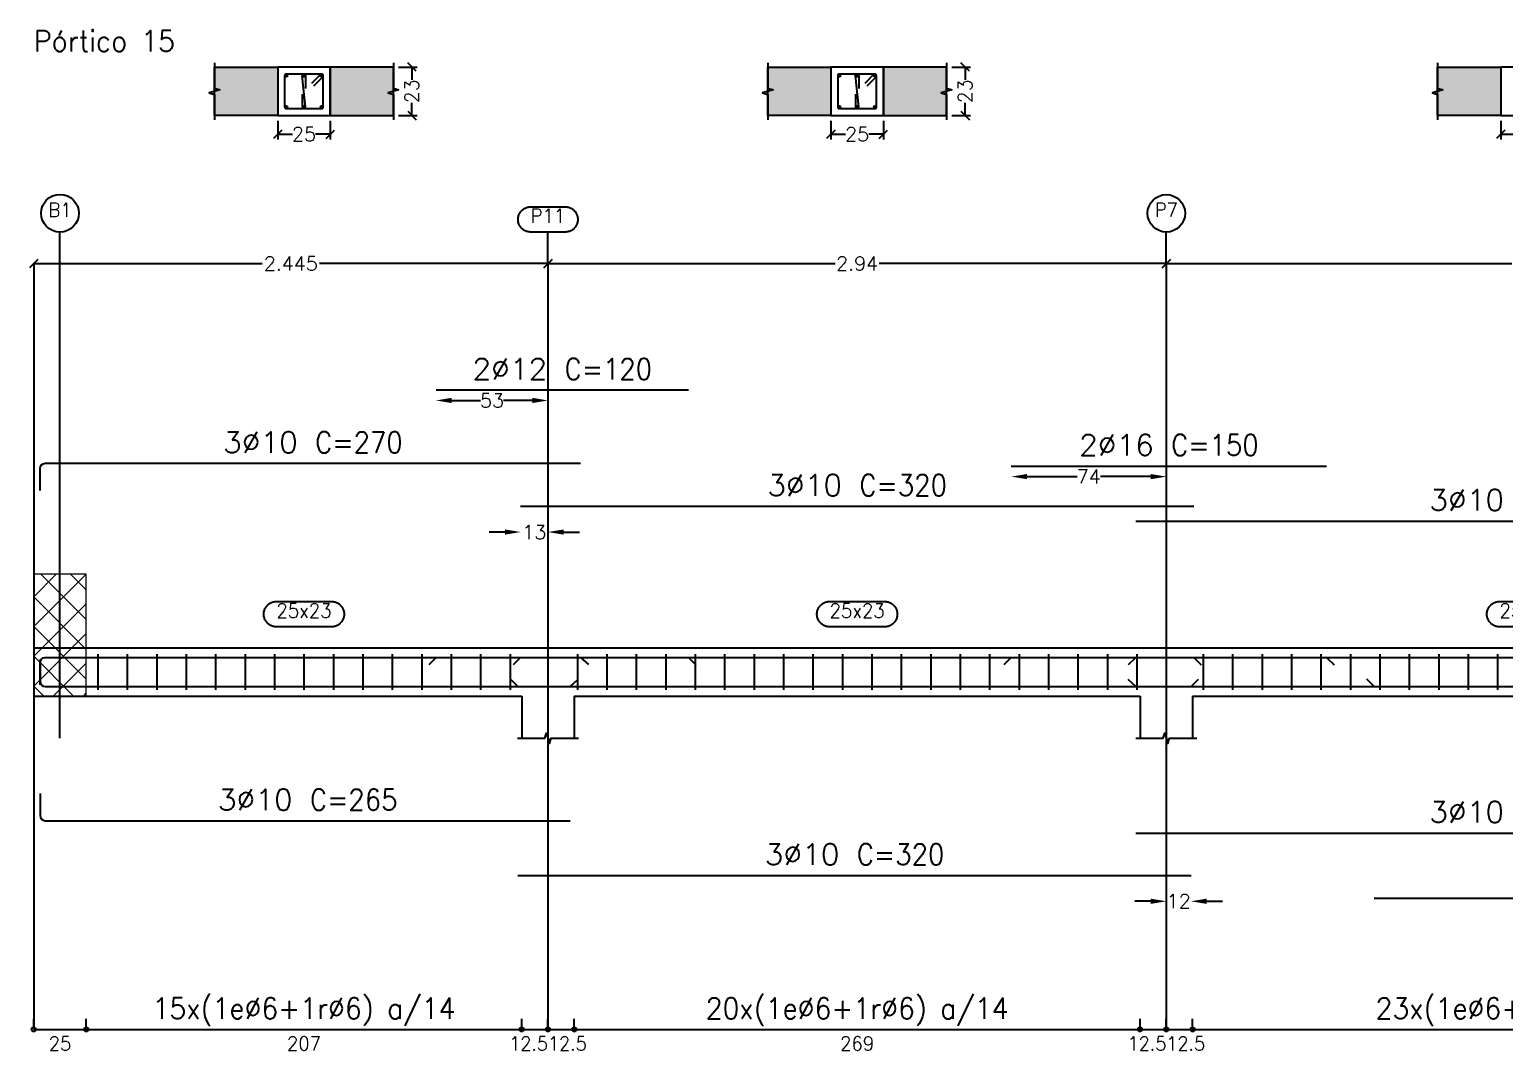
# Model space of a CAD drawing. Header units: millimetres. Extents: x 2071 to 2712, y 1262 to 1380.
# Drawn here: x 2435.45 to 2449.48, y 1268.8 to 1278.51 of the extents above; entities that cross this region are included whole.
import ezdxf
from ezdxf.enums import TextEntityAlignment as Align

# ---------------------------------------------------------------- set-up
doc = ezdxf.new("R2010")
doc.units = ezdxf.units.MM
doc.layers.add('.pormenores', color=8, linetype='Continuous')
for name, color, linetype, lineweight in [('POR_COT_COMPRIMENTO_PROJECTADO', 122, 'Continuous', 0), ('POR_COT_COT_ARM', 3, 'Continuous', 0), ('SEC_COTAS_SEC_DIM_VIGA', 122, 'Continuous', 0)]:
    doc.layers.add(name, color=color, linetype=linetype, lineweight=lineweight)
doc.styles.add('CYPETXT_0.2_romans', font='ROMANS__.TTF', dxfattribs={"height": 0.133333})
doc.styles.add('CYPETXT_romans', font='ROMANS__.TTF', dxfattribs={"height": 0.2})
doc.dimstyles.new('cype_arrow', dxfattribs={"dimtxt": 0.18, "dimasz": 0.15, "dimexe": 0.05, "dimexo": 0.05, "dimgap": 0, "dimtad": 0, "dimdec": 4, "dimzin": 0, "dimdsep": 46, "dimtxsty": 'CYPETXT_0.2_romans', "dimcen": 0.09, "dimadec": 0, "dimazin": 0, "dimtfac": 1, "dimtdec": 4, "dimtofl": 0, "dimtmove": 2, "dimatfit": 3, "dimfxl": 1, "dimtolj": 1, "dimtzin": 0, "dimarcsym": 0})
doc.dimstyles.new('cype_oblique', dxfattribs={"dimtxt": 0.18, "dimasz": 0.18, "dimexe": 0.05, "dimexo": 0.05, "dimgap": 0, "dimtad": 0, "dimdec": 4, "dimzin": 0, "dimdsep": 46, "dimtxsty": 'CYPETXT_0.2_romans', "dimblk": 'OBLIQUE', "dimtsz": 0.04, "dimcen": 0.09, "dimadec": 0, "dimazin": 0, "dimtfac": 1, "dimtdec": 4, "dimtofl": 0, "dimtmove": 2, "dimatfit": 3, "dimfxl": 1, "dimtolj": 1, "dimtzin": 0, "dimarcsym": 0})

# ---------------------------------------------------------------- blocks, each defined once
blk = doc.blocks.new('*D249')
at = {"layer": 'Defpoints', "color": 0, "transparency": 16777216}
for p in [(2437.811, 1277.689), (2438.311, 1277.689), (2438.311, 1277.511)]:
    blk.add_point(p, dxfattribs=at)
at = {"layer": 'SEC_COTAS_SEC_DIM_VIGA', "color": 0, "lineweight": -2, "transparency": 16777216}
for p, q in [((2437.811, 1277.639), (2437.811, 1277.461)), ((2438.311, 1277.639), (2438.311, 1277.461)), ((2437.851, 1277.551), (2437.771, 1277.471)), ((2437.811, 1277.511), (2437.951, 1277.511)), ((2438.311, 1277.511), (2438.172, 1277.511)), ((2438.271, 1277.471), (2438.351, 1277.551))]:
    blk.add_line(p, q, dxfattribs=at)
at = {"layer": 'SEC_COTAS_SEC_DIM_VIGA', "color": 0, "transparency": 16777216, "insert": (2438.061, 1277.511), "char_height": 0.1333, "attachment_point": 5, "style": 'CYPETXT_0.2_romans'}
blk.add_mtext('\\A1;25', dxfattribs=at)
blk = doc.blocks.new('_OBLIQUE')
at = {"color": 0, "linetype": 'ByBlock'}
blk.add_line((-0.5, -0.5), (0.5, 0.5), dxfattribs=at)
blk = doc.blocks.new('*D250')
at = {"layer": 'Defpoints', "color": 0, "transparency": 16777216}
for p in [(2438.911, 1278.149), (2439.088, 1278.149), (2438.911, 1277.689)]:
    blk.add_point(p, dxfattribs=at)
at = {"layer": 'SEC_COTAS_SEC_DIM_VIGA', "color": 0, "lineweight": -2, "transparency": 16777216}
for p, q in [((2439.128, 1278.109), (2439.048, 1278.189)), ((2438.961, 1278.149), (2439.138, 1278.149)), ((2439.088, 1278.149), (2439.088, 1278.029)), ((2439.088, 1277.689), (2439.088, 1277.808)), ((2438.961, 1277.689), (2439.138, 1277.689)), ((2439.048, 1277.729), (2439.128, 1277.649))]:
    blk.add_line(p, q, dxfattribs=at)
at = {"layer": 'SEC_COTAS_SEC_DIM_VIGA', "color": 0, "transparency": 16777216, "insert": (2439.088, 1277.919), "char_height": 0.1333, "attachment_point": 5, "rotation": 90, "style": 'CYPETXT_0.2_romans'}
blk.add_mtext('\\A1;23', dxfattribs=at)
blk = doc.blocks.new('*D251')
at = {"layer": 'Defpoints', "color": 0, "transparency": 16777216}
for p in [(2443.071, 1277.689), (2443.571, 1277.689), (2443.571, 1277.511)]:
    blk.add_point(p, dxfattribs=at)
at = {"layer": 'SEC_COTAS_SEC_DIM_VIGA', "color": 0, "lineweight": -2, "transparency": 16777216}
for p, q in [((2443.071, 1277.639), (2443.071, 1277.461)), ((2443.571, 1277.639), (2443.571, 1277.461)), ((2443.111, 1277.551), (2443.031, 1277.471)), ((2443.071, 1277.511), (2443.211, 1277.511)), ((2443.571, 1277.511), (2443.432, 1277.511)), ((2443.531, 1277.471), (2443.611, 1277.551))]:
    blk.add_line(p, q, dxfattribs=at)
at = {"layer": 'SEC_COTAS_SEC_DIM_VIGA', "color": 0, "transparency": 16777216, "insert": (2443.321, 1277.511), "char_height": 0.1333, "attachment_point": 5, "style": 'CYPETXT_0.2_romans'}
blk.add_mtext('\\A1;25', dxfattribs=at)
blk = doc.blocks.new('*D252')
at = {"layer": 'Defpoints', "color": 0, "transparency": 16777216}
for p in [(2444.171, 1278.149), (2444.348, 1278.149), (2444.171, 1277.689)]:
    blk.add_point(p, dxfattribs=at)
at = {"layer": 'SEC_COTAS_SEC_DIM_VIGA', "color": 0, "lineweight": -2, "transparency": 16777216}
for p, q in [((2444.388, 1278.109), (2444.308, 1278.189)), ((2444.221, 1278.149), (2444.398, 1278.149)), ((2444.348, 1278.149), (2444.348, 1278.029)), ((2444.348, 1277.689), (2444.348, 1277.808)), ((2444.221, 1277.689), (2444.398, 1277.689)), ((2444.308, 1277.729), (2444.388, 1277.649))]:
    blk.add_line(p, q, dxfattribs=at)
at = {"layer": 'SEC_COTAS_SEC_DIM_VIGA', "color": 0, "transparency": 16777216, "insert": (2444.348, 1277.919), "char_height": 0.1333, "attachment_point": 5, "rotation": 90, "style": 'CYPETXT_0.2_romans'}
blk.add_mtext('\\A1;23', dxfattribs=at)
blk = doc.blocks.new('*D253')
at = {"layer": 'Defpoints', "color": 0, "transparency": 16777216}
for p in [(2449.441, 1277.689), (2449.941, 1277.689), (2449.941, 1277.511)]:
    blk.add_point(p, dxfattribs=at)
at = {"layer": 'SEC_COTAS_SEC_DIM_VIGA', "color": 0, "lineweight": -2, "transparency": 16777216}
for p, q in [((2449.441, 1277.639), (2449.441, 1277.461)), ((2449.941, 1277.639), (2449.941, 1277.461)), ((2449.481, 1277.551), (2449.401, 1277.471)), ((2449.441, 1277.511), (2449.581, 1277.511)), ((2449.941, 1277.511), (2449.802, 1277.511)), ((2449.901, 1277.471), (2449.981, 1277.551))]:
    blk.add_line(p, q, dxfattribs=at)
at = {"layer": 'SEC_COTAS_SEC_DIM_VIGA', "color": 0, "transparency": 16777216, "insert": (2449.691, 1277.511), "char_height": 0.1333, "attachment_point": 5, "style": 'CYPETXT_0.2_romans'}
blk.add_mtext('\\A1;25', dxfattribs=at)
blk = doc.blocks.new('*D255')
at = {"layer": 'Defpoints', "color": 0, "transparency": 16777216}
for p in [(2435.491, 1276.281), (2435.491, 1276.281), (2440.381, 1276.281)]:
    blk.add_point(p, dxfattribs=at)
at = {"layer": 'POR_COT_COMPRIMENTO_PROJECTADO', "color": 0, "lineweight": -2, "transparency": 16777216}
for p, q in [((2435.531, 1276.321), (2435.451, 1276.241)), ((2435.491, 1276.281), (2435.491, 1276.281)), ((2435.491, 1276.281), (2437.664, 1276.281)), ((2440.381, 1276.281), (2438.208, 1276.281)), ((2440.341, 1276.241), (2440.421, 1276.321)), ((2440.381, 1276.281), (2440.381, 1276.281))]:
    blk.add_line(p, q, dxfattribs=at)
at = {"layer": 'POR_COT_COMPRIMENTO_PROJECTADO', "color": 0, "transparency": 16777216, "insert": (2437.936, 1276.281), "char_height": 0.1333, "attachment_point": 5, "style": 'CYPETXT_0.2_romans'}
blk.add_mtext('\\A1;2.445', dxfattribs=at)
blk = doc.blocks.new('*D256')
at = {"layer": 'Defpoints', "color": 0, "transparency": 16777216}
for p in [(2440.381, 1276.281), (2440.381, 1276.281), (2446.261, 1276.281)]:
    blk.add_point(p, dxfattribs=at)
at = {"layer": 'POR_COT_COMPRIMENTO_PROJECTADO', "color": 0, "lineweight": -2, "transparency": 16777216}
for p, q in [((2440.421, 1276.321), (2440.341, 1276.241)), ((2440.381, 1276.281), (2440.381, 1276.281)), ((2440.381, 1276.281), (2443.111, 1276.281)), ((2446.261, 1276.281), (2443.531, 1276.281)), ((2446.221, 1276.241), (2446.301, 1276.321)), ((2446.261, 1276.281), (2446.261, 1276.281))]:
    blk.add_line(p, q, dxfattribs=at)
at = {"layer": 'POR_COT_COMPRIMENTO_PROJECTADO', "color": 0, "transparency": 16777216, "insert": (2443.321, 1276.281), "char_height": 0.1333, "attachment_point": 5, "style": 'CYPETXT_0.2_romans'}
blk.add_mtext('\\A1;2.94', dxfattribs=at)
blk = doc.blocks.new('*D257')
at = {"layer": 'Defpoints', "color": 0, "transparency": 16777216}
for p in [(2446.261, 1276.281), (2446.261, 1276.281), (2453.371, 1276.281)]:
    blk.add_point(p, dxfattribs=at)
at = {"layer": 'POR_COT_COMPRIMENTO_PROJECTADO', "color": 0, "lineweight": -2, "transparency": 16777216}
for p, q in [((2446.301, 1276.321), (2446.221, 1276.241)), ((2446.261, 1276.281), (2446.261, 1276.281)), ((2446.261, 1276.281), (2449.545, 1276.281)), ((2453.371, 1276.281), (2450.087, 1276.281)), ((2453.331, 1276.241), (2453.411, 1276.321)), ((2453.371, 1276.281), (2453.371, 1276.281))]:
    blk.add_line(p, q, dxfattribs=at)
at = {"layer": 'POR_COT_COMPRIMENTO_PROJECTADO', "color": 0, "transparency": 16777216, "insert": (2449.816, 1276.281), "char_height": 0.1333, "attachment_point": 5, "style": 'CYPETXT_0.2_romans'}
blk.add_mtext('\\A1;3.555', dxfattribs=at)
blk = doc.blocks.new('*D258')
at = {"layer": 'Defpoints', "color": 0, "transparency": 16777216}
for p in [(2440.121, 1273.73), (2440.381, 1273.73), (2440.381, 1273.73)]:
    blk.add_point(p, dxfattribs=at)
at = {"layer": 'POR_COT_COT_ARM', "color": 0, "lineweight": -2, "transparency": 16777216}
for p, q in [((2439.971, 1273.73), (2439.821, 1273.73)), ((2440.121, 1273.73), (2440.121, 1273.73)), ((2440.381, 1273.73), (2440.381, 1273.73)), ((2440.531, 1273.73), (2440.681, 1273.73))]:
    blk.add_line(p, q, dxfattribs=at)
at = {"layer": 'POR_COT_COT_ARM', "color": 0, "transparency": 16777216}
for points in [[(2439.971, 1273.705), (2439.971, 1273.755), (2440.121, 1273.73)], [(2440.531, 1273.755), (2440.531, 1273.705), (2440.381, 1273.73)]]:
    blk.add_solid(points, dxfattribs=at)
at = {"layer": 'POR_COT_COT_ARM', "color": 0, "transparency": 16777216, "insert": (2440.251, 1273.73), "char_height": 0.1333, "attachment_point": 5, "style": 'CYPETXT_0.2_romans'}
blk.add_mtext('\\A1;13', dxfattribs=at)
blk = doc.blocks.new('*D259')
at = {"layer": 'Defpoints', "color": 0, "transparency": 16777216}
for p in [(2446.261, 1270.221), (2446.496, 1270.221), (2446.496, 1270.221)]:
    blk.add_point(p, dxfattribs=at)
at = {"layer": 'POR_COT_COT_ARM', "color": 0, "lineweight": -2, "transparency": 16777216}
for p, q in [((2446.111, 1270.221), (2445.961, 1270.221)), ((2446.261, 1270.221), (2446.261, 1270.221)), ((2446.496, 1270.221), (2446.496, 1270.221)), ((2446.646, 1270.221), (2446.796, 1270.221))]:
    blk.add_line(p, q, dxfattribs=at)
at = {"layer": 'POR_COT_COT_ARM', "color": 0, "transparency": 16777216}
for points in [[(2446.111, 1270.196), (2446.111, 1270.246), (2446.261, 1270.221)], [(2446.646, 1270.246), (2446.646, 1270.196), (2446.496, 1270.221)]]:
    blk.add_solid(points, dxfattribs=at)
at = {"layer": 'POR_COT_COT_ARM', "color": 0, "transparency": 16777216, "insert": (2446.379, 1270.221), "char_height": 0.1333, "attachment_point": 5, "style": 'CYPETXT_0.2_romans'}
blk.add_mtext('\\A1;12', dxfattribs=at)
blk = doc.blocks.new('*D260')
at = {"layer": 'Defpoints', "color": 0, "transparency": 16777216}
for p in [(2439.317, 1274.981), (2440.381, 1274.981), (2440.381, 1274.981)]:
    blk.add_point(p, dxfattribs=at)
at = {"layer": 'POR_COT_COT_ARM', "color": 0, "lineweight": -2, "transparency": 16777216}
for p, q in [((2439.317, 1274.981), (2439.317, 1274.981)), ((2439.467, 1274.981), (2439.74, 1274.981)), ((2440.231, 1274.981), (2439.959, 1274.981)), ((2440.381, 1274.981), (2440.381, 1274.981))]:
    blk.add_line(p, q, dxfattribs=at)
at = {"layer": 'POR_COT_COT_ARM', "color": 0, "transparency": 16777216}
for points in [[(2439.467, 1275.006), (2439.467, 1274.956), (2439.317, 1274.981)], [(2440.231, 1274.956), (2440.231, 1275.006), (2440.381, 1274.981)]]:
    blk.add_solid(points, dxfattribs=at)
at = {"layer": 'POR_COT_COT_ARM', "color": 0, "transparency": 16777216, "insert": (2439.849, 1274.981), "char_height": 0.1333, "attachment_point": 5, "style": 'CYPETXT_0.2_romans'}
blk.add_mtext('\\A1;53', dxfattribs=at)
blk = doc.blocks.new('*D261')
at = {"layer": 'Defpoints', "color": 0, "transparency": 16777216}
for p in [(2444.786, 1274.257), (2446.261, 1274.257), (2446.261, 1274.257)]:
    blk.add_point(p, dxfattribs=at)
at = {"layer": 'POR_COT_COT_ARM', "color": 0, "lineweight": -2, "transparency": 16777216}
for p, q in [((2444.786, 1274.257), (2444.786, 1274.257)), ((2444.936, 1274.257), (2445.412, 1274.257)), ((2446.111, 1274.257), (2445.635, 1274.257)), ((2446.261, 1274.257), (2446.261, 1274.257))]:
    blk.add_line(p, q, dxfattribs=at)
at = {"layer": 'POR_COT_COT_ARM', "color": 0, "transparency": 16777216}
for points in [[(2444.936, 1274.282), (2444.936, 1274.232), (2444.786, 1274.257)], [(2446.111, 1274.232), (2446.111, 1274.282), (2446.261, 1274.257)]]:
    blk.add_solid(points, dxfattribs=at)
at = {"layer": 'POR_COT_COT_ARM', "color": 0, "transparency": 16777216, "insert": (2445.523, 1274.257), "char_height": 0.1333, "attachment_point": 5, "style": 'CYPETXT_0.2_romans'}
blk.add_mtext('\\A1;74', dxfattribs=at)

msp = doc.modelspace()

# ---------------------------------------------------------------- hatches: boundary and pattern name
at = {"layer": '.pormenores', "true_color": 0xdad7d3}
for points in [[(2437.21109, 1278.14881), (2437.81109, 1278.14881), (2437.81109, 1277.68881), (2437.21109, 1277.68881)], [(2438.91109, 1278.14881), (2438.31109, 1278.14881), (2438.31109, 1277.68881), (2438.91109, 1277.68881)], [(2442.47109, 1278.14881), (2443.07109, 1278.14881), (2443.07109, 1277.68881), (2442.47109, 1277.68881)], [(2444.17109, 1278.14881), (2443.57109, 1278.14881), (2443.57109, 1277.68881), (2444.17109, 1277.68881)], [(2448.84109, 1278.14881), (2449.44109, 1278.14881), (2449.44109, 1277.68881), (2448.84109, 1277.68881)]]:
    msp.add_hatch(color=254, dxfattribs=at).paths.add_polyline_path(points, flags=0)

# ---------------------------------------------------------------- linework, layer by layer
at = {"layer": '.pormenores'}
for p, q in [((2435.74109, 1276.28091), (2435.74109, 1276.58091)), ((2440.38109, 1276.28091), (2440.38109, 1276.58091)), ((2446.26109, 1276.28091), (2446.26109, 1276.58091)), ((2435.49109, 1276.28091), (2435.49109, 1269.00267)), ((2435.74109, 1271.76961), (2435.74109, 1276.28091)), ((2440.38109, 1276.28091), (2440.38109, 1269.00267)), ((2446.26109, 1276.28091), (2446.26109, 1269.00267)), ((2435.49109, 1272.62961), (2435.49109, 1272.16961)), ((2435.99109, 1272.62961), (2440.13109, 1272.62961)), ((2436.10109, 1272.56961), (2436.10109, 1272.22961)), ((2436.38109, 1272.56961), (2436.38109, 1272.22961)), ((2436.66109, 1272.56961), (2436.66109, 1272.22961)), ((2436.94109, 1272.56961), (2436.94109, 1272.22961)), ((2437.22109, 1272.56961), (2437.22109, 1272.22961)), ((2437.50109, 1272.56961), (2437.50109, 1272.22961)), ((2437.78109, 1272.56961), (2437.78109, 1272.22961)), ((2438.06109, 1272.56961), (2438.06109, 1272.22961)), ((2438.34109, 1272.56961), (2438.34109, 1272.22961)), ((2438.62109, 1272.56961), (2438.62109, 1272.22961)), ((2438.90109, 1272.56961), (2438.90109, 1272.22961)), ((2439.18109, 1272.56961), (2439.18109, 1272.22961)), ((2439.46109, 1272.56961), (2439.46109, 1272.22961)), ((2439.74109, 1272.56961), (2439.74109, 1272.22961)), ((2440.02109, 1272.56961), (2440.02109, 1272.22961)), ((2440.63109, 1272.62961), (2446.01109, 1272.62961)), ((2440.66109, 1272.56961), (2440.66109, 1272.22961)), ((2440.94109, 1272.56961), (2440.94109, 1272.22961)), ((2441.22109, 1272.56961), (2441.22109, 1272.22961)), ((2441.50109, 1272.56961), (2441.50109, 1272.22961)), ((2441.78109, 1272.56961), (2441.78109, 1272.22961)), ((2442.06109, 1272.56961), (2442.06109, 1272.22961)), ((2442.34109, 1272.56961), (2442.34109, 1272.22961)), ((2442.62109, 1272.56961), (2442.62109, 1272.22961)), ((2442.90109, 1272.56961), (2442.90109, 1272.22961)), ((2443.18109, 1272.56961), (2443.18109, 1272.22961)), ((2443.46109, 1272.56961), (2443.46109, 1272.22961)), ((2443.74109, 1272.56961), (2443.74109, 1272.22961)), ((2444.02109, 1272.56961), (2444.02109, 1272.22961)), ((2444.30109, 1272.56961), (2444.30109, 1272.22961)), ((2444.58109, 1272.56961), (2444.58109, 1272.22961)), ((2444.86109, 1272.56961), (2444.86109, 1272.22961)), ((2445.14109, 1272.56961), (2445.14109, 1272.22961)), ((2445.42109, 1272.56961), (2445.42109, 1272.22961)), ((2445.70109, 1272.56961), (2445.70109, 1272.22961)), ((2445.98109, 1272.56961), (2445.98109, 1272.22961)), ((2446.51109, 1272.62961), (2452.87109, 1272.62961)), ((2446.61109, 1272.56961), (2446.61109, 1272.22961)), ((2446.89109, 1272.56961), (2446.89109, 1272.22961)), ((2447.17109, 1272.56961), (2447.17109, 1272.22961)), ((2447.45109, 1272.56961), (2447.45109, 1272.22961)), ((2447.73109, 1272.56961), (2447.73109, 1272.22961)), ((2448.01109, 1272.56961), (2448.01109, 1272.22961)), ((2448.29109, 1272.56961), (2448.29109, 1272.22961)), ((2448.57109, 1272.56961), (2448.57109, 1272.22961)), ((2448.85109, 1272.56961), (2448.85109, 1272.22961)), ((2449.13109, 1272.56961), (2449.13109, 1272.22961)), ((2449.41109, 1272.56961), (2449.41109, 1272.22961)), ((2439.31749, 1272.53761), (2439.24678, 1272.4669)), ((2440.12109, 1272.53761), (2440.05038, 1272.4669)), ((2440.69109, 1272.53761), (2440.76528, 1272.47056)), ((2441.71749, 1272.53761), (2441.7882, 1272.4669)), ((2444.78569, 1272.53761), (2444.71498, 1272.4669)), ((2445.97109, 1272.53761), (2445.89792, 1272.46945)), ((2446.52109, 1272.53761), (2446.5918, 1272.4669)), ((2447.78569, 1272.53761), (2447.8564, 1272.4669)), ((2440.09609, 1272.26161), (2440.02538, 1272.33232)), ((2440.59109, 1272.26161), (2440.66535, 1272.32858)), ((2445.97109, 1272.26161), (2445.89792, 1272.32977)), ((2446.49609, 1272.26161), (2446.5668, 1272.33232)), ((2448.23778, 1272.26161), (2448.16707, 1272.33232)), ((2435.99109, 1272.16961), (2440.13109, 1272.16961)), ((2440.13109, 1272.16961), (2440.13109, 1271.76961)), ((2440.63109, 1272.16961), (2446.01109, 1272.16961)), ((2440.63109, 1272.16961), (2440.63109, 1271.76961)), ((2446.01109, 1272.16961), (2446.01109, 1271.76961)), ((2446.51109, 1272.16961), (2452.87109, 1272.16961)), ((2446.51109, 1272.16961), (2446.51109, 1271.76961)), ((2435.49109, 1269.00267), (2435.49109, 1269.10267)), ((2435.99109, 1269.00267), (2435.99109, 1269.10267)), ((2440.13109, 1269.00267), (2440.13109, 1269.10267)), ((2440.38109, 1269.00267), (2440.38109, 1269.10267)), ((2440.63109, 1269.00267), (2440.63109, 1269.10267)), ((2446.01109, 1269.00267), (2446.01109, 1269.10267)), ((2446.26109, 1269.00267), (2446.26109, 1269.10267)), ((2446.51109, 1269.00267), (2446.51109, 1269.10267))]:
    msp.add_line(p, q, dxfattribs=at)
at = {"layer": '.pormenores', "lineweight": 0}
for p, q in [((2435.49109, 1272.83205), (2435.98865, 1273.32961)), ((2435.49109, 1273.11489), (2435.70581, 1273.32961)), ((2435.99109, 1272.89773), (2435.55921, 1273.32961)), ((2435.99109, 1273.18058), (2435.84206, 1273.32961)), ((2435.99109, 1272.61489), (2435.49109, 1273.11489)), ((2435.49109, 1272.54921), (2435.99109, 1273.04921)), ((2435.99109, 1272.33205), (2435.49109, 1272.83205)), ((2435.49109, 1272.26636), (2435.99109, 1272.76636)), ((2435.87069, 1272.16961), (2435.49109, 1272.54921)), ((2435.67718, 1272.16961), (2435.99109, 1272.48352)), ((2435.58784, 1272.16961), (2435.49109, 1272.26636)), ((2435.96002, 1272.16961), (2435.99109, 1272.20068))]:
    msp.add_line(p, q, dxfattribs=at)
at = {"layer": '.pormenores'}
for points in [[(2437.21109, 1278.18881), (2437.21109, 1277.94881), (2437.26109, 1277.93381), (2437.16109, 1277.90381), (2437.21109, 1277.88881), (2437.21109, 1277.64881)], [(2438.91109, 1278.18881), (2438.91109, 1277.94881), (2438.96109, 1277.93381), (2438.86109, 1277.90381), (2438.91109, 1277.88881), (2438.91109, 1277.64881)], [(2442.47109, 1278.18881), (2442.47109, 1277.94881), (2442.52109, 1277.93381), (2442.42109, 1277.90381), (2442.47109, 1277.88881), (2442.47109, 1277.64881)], [(2444.17109, 1278.18881), (2444.17109, 1277.94881), (2444.22109, 1277.93381), (2444.12109, 1277.90381), (2444.17109, 1277.88881), (2444.17109, 1277.64881)], [(2448.84109, 1278.18881), (2448.84109, 1277.94881), (2448.89109, 1277.93381), (2448.79109, 1277.90381), (2448.84109, 1277.88881), (2448.84109, 1277.64881)], [(2437.21109, 1278.14881), (2437.81109, 1278.14881), (2437.81109, 1277.68881), (2437.21109, 1277.68881)], [(2438.15555, 1277.97064), (2438.2404, 1278.0555), (2438.24239, 1278.05792), (2438.24387, 1278.06069), (2438.24478, 1278.06369), (2438.24509, 1278.06681), (2438.24478, 1278.06993), (2438.24387, 1278.07293), (2438.24239, 1278.0757), (2438.2404, 1278.07812), (2438.23798, 1278.08011), (2438.23521, 1278.08159), (2438.23221, 1278.0825), (2438.22909, 1278.08281), (2437.89309, 1278.08281), (2437.88697, 1278.08159), (2437.88178, 1278.07812), (2437.87831, 1278.07293), (2437.87709, 1278.06681), (2437.87709, 1277.77081), (2437.87831, 1277.76469), (2437.88178, 1277.7595), (2437.88697, 1277.75603), (2437.89309, 1277.75481), (2438.22909, 1277.75481), (2438.23521, 1277.75603), (2438.2404, 1277.7595), (2438.24387, 1277.76469), (2438.24509, 1277.77081), (2438.24509, 1278.06681), (2438.24478, 1278.06993), (2438.24387, 1278.07293), (2438.24239, 1278.0757), (2438.2404, 1278.07812), (2438.23798, 1278.08011), (2438.23521, 1278.08159), (2438.23221, 1278.0825), (2438.22909, 1278.08281), (2438.22597, 1278.0825), (2438.22297, 1278.08159), (2438.2202, 1278.08011), (2438.21778, 1278.07812), (2438.13292, 1277.99327)], [(2438.04509, 1277.89081), (2438.04509, 1277.77081), (2438.04549, 1277.76725), (2438.04667, 1277.76387), (2438.04858, 1277.76083), (2438.05111, 1277.7583), (2438.05415, 1277.75639), (2438.05753, 1277.75521), (2438.06109, 1277.75481), (2438.06465, 1277.75521), (2438.06803, 1277.75639), (2438.07107, 1277.7583), (2438.0736, 1277.76083), (2438.0755, 1277.76387), (2438.07669, 1277.76725), (2438.07709, 1277.77081), (2438.04509, 1278.06681), (2438.04549, 1278.07037), (2438.04667, 1278.07375), (2438.04858, 1278.07679), (2438.05111, 1278.07932), (2438.05415, 1278.08123), (2438.05753, 1278.08241), (2438.06109, 1278.08281), (2438.06465, 1278.08241), (2438.06803, 1278.08123), (2438.07107, 1278.07932), (2438.0736, 1278.07679), (2438.0755, 1278.07375), (2438.07669, 1278.07037), (2438.07709, 1278.06681), (2438.07709, 1277.94681)], [(2438.91109, 1278.14881), (2438.31109, 1278.14881), (2438.31109, 1277.68881), (2438.91109, 1277.68881)], [(2442.47109, 1278.14881), (2443.07109, 1278.14881), (2443.07109, 1277.68881), (2442.47109, 1277.68881)], [(2443.41555, 1277.97064), (2443.5004, 1278.0555), (2443.50239, 1278.05792), (2443.50387, 1278.06069), (2443.50478, 1278.06369), (2443.50509, 1278.06681), (2443.50478, 1278.06993), (2443.50387, 1278.07293), (2443.50239, 1278.0757), (2443.5004, 1278.07812), (2443.49798, 1278.08011), (2443.49521, 1278.08159), (2443.49221, 1278.0825), (2443.48909, 1278.08281), (2443.15309, 1278.08281), (2443.14697, 1278.08159), (2443.14178, 1278.07812), (2443.13831, 1278.07293), (2443.13709, 1278.06681), (2443.13709, 1277.77081), (2443.13831, 1277.76469), (2443.14178, 1277.7595), (2443.14697, 1277.75603), (2443.15309, 1277.75481), (2443.48909, 1277.75481), (2443.49521, 1277.75603), (2443.5004, 1277.7595), (2443.50387, 1277.76469), (2443.50509, 1277.77081), (2443.50509, 1278.06681), (2443.50478, 1278.06993), (2443.50387, 1278.07293), (2443.50239, 1278.0757), (2443.5004, 1278.07812), (2443.49798, 1278.08011), (2443.49521, 1278.08159), (2443.49221, 1278.0825), (2443.48909, 1278.08281), (2443.48597, 1278.0825), (2443.48297, 1278.08159), (2443.4802, 1278.08011), (2443.47778, 1278.07812), (2443.39292, 1277.99327)], [(2443.30509, 1277.89081), (2443.30509, 1277.77081), (2443.30549, 1277.76725), (2443.30667, 1277.76387), (2443.30858, 1277.76083), (2443.31111, 1277.7583), (2443.31415, 1277.75639), (2443.31753, 1277.75521), (2443.32109, 1277.75481), (2443.32465, 1277.75521), (2443.32803, 1277.75639), (2443.33107, 1277.7583), (2443.3336, 1277.76083), (2443.3355, 1277.76387), (2443.33669, 1277.76725), (2443.33709, 1277.77081), (2443.30509, 1278.06681), (2443.30549, 1278.07037), (2443.30667, 1278.07375), (2443.30858, 1278.07679), (2443.31111, 1278.07932), (2443.31415, 1278.08123), (2443.31753, 1278.08241), (2443.32109, 1278.08281), (2443.32465, 1278.08241), (2443.32803, 1278.08123), (2443.33107, 1278.07932), (2443.3336, 1278.07679), (2443.3355, 1278.07375), (2443.33669, 1278.07037), (2443.33709, 1278.06681), (2443.33709, 1277.94681)], [(2444.17109, 1278.14881), (2443.57109, 1278.14881), (2443.57109, 1277.68881), (2444.17109, 1277.68881)], [(2448.84109, 1278.14881), (2449.44109, 1278.14881), (2449.44109, 1277.68881), (2448.84109, 1277.68881)], [(2439.31749, 1275.08091), (2441.71749, 1275.08091)], [(2435.55109, 1274.12364), (2435.55109, 1274.33364), (2435.5549, 1274.35278), (2435.56573, 1274.369), (2435.58196, 1274.37984), (2435.60109, 1274.38364), (2440.69109, 1274.38364)], [(2444.78569, 1274.35696), (2447.78569, 1274.35696)], [(2440.12109, 1273.97561), (2446.52109, 1273.97561)], [(2445.97109, 1273.83491), (2453.26109, 1273.83491), (2453.28022, 1273.83111), (2453.29644, 1273.82027), (2453.30728, 1273.80405), (2453.31109, 1273.78491), (2453.31109, 1273.57491)], [(2449.95309, 1272.82961), (2449.42909, 1272.82961), (2449.42107, 1272.82988), (2449.41309, 1272.83068), (2449.40519, 1272.83202), (2449.39739, 1272.83387), (2449.38973, 1272.83625), (2449.38224, 1272.83913), (2449.37497, 1272.84251), (2449.36794, 1272.84636), (2449.36118, 1272.85068), (2449.35472, 1272.85544), (2449.34859, 1272.86061), (2449.34283, 1272.86619), (2449.33745, 1272.87214), (2449.33248, 1272.87843), (2449.32794, 1272.88504), (2449.32386, 1272.89194), (2449.32024, 1272.8991), (2449.31711, 1272.90648), (2449.31448, 1272.91406), (2449.31236, 1272.92179), (2449.31076, 1272.92965), (2449.30969, 1272.9376), (2449.30916, 1272.9456), (2449.30916, 1272.95362), (2449.30969, 1272.96162), (2449.31076, 1272.96957), (2449.31236, 1272.97743), (2449.31448, 1272.98516), (2449.31711, 1272.99274), (2449.32024, 1273.00012), (2449.32386, 1273.00728), (2449.32794, 1273.01418), (2449.33248, 1273.02079), (2449.33745, 1273.02709), (2449.34283, 1273.03303), (2449.34859, 1273.03861), (2449.35472, 1273.04379), (2449.36118, 1273.04854), (2449.36794, 1273.05286), (2449.37497, 1273.05671), (2449.38224, 1273.06009), (2449.38973, 1273.06297), (2449.39739, 1273.06535), (2449.40519, 1273.06721), (2449.41309, 1273.06854), (2449.42107, 1273.06934), (2449.42909, 1273.06961), (2449.95309, 1273.06961)], [(2435.49109, 1272.62961), (2435.99109, 1272.62961)], [(2440.13109, 1272.62961), (2440.63109, 1272.62961)], [(2446.01109, 1272.62961), (2446.51109, 1272.62961)], [(2435.55109, 1272.27761), (2435.55109, 1272.48761), (2435.5549, 1272.50675), (2435.56573, 1272.52297), (2435.58196, 1272.5338), (2435.60109, 1272.53761), (2440.69109, 1272.53761)], [(2435.55109, 1272.52161), (2435.55109, 1272.31161), (2435.5549, 1272.29248), (2435.56573, 1272.27626), (2435.58196, 1272.26542), (2435.60109, 1272.26161), (2440.59109, 1272.26161)], [(2439.31749, 1272.53761), (2441.71749, 1272.53761)], [(2440.12109, 1272.53761), (2446.52109, 1272.53761)], [(2444.78569, 1272.53761), (2447.78569, 1272.53761)], [(2445.97109, 1272.53761), (2453.26109, 1272.53761), (2453.28022, 1272.5338), (2453.29644, 1272.52297), (2453.30728, 1272.50675), (2453.31109, 1272.48761), (2453.31109, 1272.27761)], [(2445.97109, 1272.26161), (2453.26109, 1272.26161), (2453.28022, 1272.26542), (2453.29644, 1272.27626), (2453.30728, 1272.29248), (2453.31109, 1272.31161), (2453.31109, 1272.52161)], [(2435.49109, 1272.16961), (2435.99109, 1272.16961)], [(2440.09609, 1272.26161), (2446.49609, 1272.26161)], [(2448.23778, 1272.26161), (2452.43778, 1272.26161)], [(2440.09109, 1271.76961), (2440.35109, 1271.76961), (2440.36609, 1271.81961), (2440.39609, 1271.71961), (2440.41109, 1271.76961), (2440.67109, 1271.76961)], [(2445.97109, 1271.76961), (2446.23109, 1271.76961), (2446.24609, 1271.81961), (2446.27609, 1271.71961), (2446.29109, 1271.76961), (2446.55109, 1271.76961)], [(2435.55109, 1271.24667), (2435.55109, 1271.03667), (2435.5549, 1271.01753), (2435.56573, 1271.00131), (2435.58196, 1270.99047), (2435.60109, 1270.98667), (2440.59109, 1270.98667)], [(2445.97109, 1270.86961), (2453.26109, 1270.86961), (2453.28022, 1270.87342), (2453.29644, 1270.88426), (2453.30728, 1270.90048), (2453.31109, 1270.91961), (2453.31109, 1271.12961)], [(2440.09609, 1270.46695), (2446.49609, 1270.46695)], [(2448.23778, 1270.24961), (2452.43778, 1270.24961)], [(2435.49109, 1269.00267), (2435.99109, 1269.00267), (2435.99109, 1269.10267)], [(2435.99109, 1269.00267), (2440.13109, 1269.00267), (2440.13109, 1269.10267)], [(2440.13109, 1269.00267), (2440.38109, 1269.00267), (2440.38109, 1269.10267)], [(2440.38109, 1269.00267), (2440.63109, 1269.00267), (2440.63109, 1269.10267)], [(2440.63109, 1269.00267), (2446.01109, 1269.00267), (2446.01109, 1269.10267)], [(2446.01109, 1269.00267), (2446.26109, 1269.00267), (2446.26109, 1269.10267)], [(2446.26109, 1269.00267), (2446.51109, 1269.00267), (2446.51109, 1269.10267)], [(2446.51109, 1269.00267), (2452.87109, 1269.00267), (2452.87109, 1269.10267)]]:
    msp.add_lwpolyline(points, dxfattribs=at)
at = {"layer": '.pormenores', "color": 254, "true_color": 0xdad7d3}
for points in [[(2437.21109, 1278.14881), (2437.81109, 1278.14881), (2437.81109, 1277.68881), (2437.21109, 1277.68881)], [(2438.91109, 1278.14881), (2438.31109, 1278.14881), (2438.31109, 1277.68881), (2438.91109, 1277.68881)], [(2442.47109, 1278.14881), (2443.07109, 1278.14881), (2443.07109, 1277.68881), (2442.47109, 1277.68881)], [(2444.17109, 1278.14881), (2443.57109, 1278.14881), (2443.57109, 1277.68881), (2444.17109, 1277.68881)], [(2448.84109, 1278.14881), (2449.44109, 1278.14881), (2449.44109, 1277.68881), (2448.84109, 1277.68881)]]:
    msp.add_lwpolyline(points, close=True, dxfattribs=at)
at = {"layer": '.pormenores'}
for points in [[(2438.31109, 1278.14881), (2437.81109, 1278.14881), (2437.81109, 1277.68881), (2438.31109, 1277.68881), (2438.31109, 1278.14881)], [(2443.57109, 1278.14881), (2443.07109, 1278.14881), (2443.07109, 1277.68881), (2443.57109, 1277.68881), (2443.57109, 1278.14881)], [(2449.94109, 1278.14881), (2449.44109, 1278.14881), (2449.44109, 1277.68881), (2449.94109, 1277.68881), (2449.94109, 1278.14881)], [(2440.54509, 1276.82091), (2440.5531, 1276.82064), (2440.56108, 1276.81984), (2440.56899, 1276.81851), (2440.57679, 1276.81665), (2440.58445, 1276.81427), (2440.59194, 1276.81139), (2440.59921, 1276.80801), (2440.60624, 1276.80416), (2440.613, 1276.79984), (2440.61946, 1276.79509), (2440.62558, 1276.78991), (2440.63135, 1276.78434), (2440.63673, 1276.77839), (2440.6417, 1276.77209), (2440.64624, 1276.76548), (2440.65032, 1276.75858), (2440.65394, 1276.75142), (2440.65707, 1276.74404), (2440.6597, 1276.73647), (2440.66182, 1276.72873), (2440.66342, 1276.72087), (2440.66449, 1276.71292), (2440.66502, 1276.70492), (2440.66502, 1276.6969), (2440.66449, 1276.6889), (2440.66342, 1276.68095), (2440.66182, 1276.67309), (2440.6597, 1276.66536), (2440.65707, 1276.65778), (2440.65394, 1276.6504), (2440.65032, 1276.64324), (2440.64624, 1276.63634), (2440.6417, 1276.62973), (2440.63673, 1276.62344), (2440.63135, 1276.61749), (2440.62558, 1276.61191), (2440.61946, 1276.60674), (2440.613, 1276.60198), (2440.60624, 1276.59766), (2440.59921, 1276.59381), (2440.59194, 1276.59043), (2440.58445, 1276.58755), (2440.57679, 1276.58518), (2440.56899, 1276.58332), (2440.56108, 1276.58198), (2440.5531, 1276.58118), (2440.54509, 1276.58091), (2440.21709, 1276.58091), (2440.20907, 1276.58118), (2440.20109, 1276.58198), (2440.19319, 1276.58332), (2440.18539, 1276.58518), (2440.17773, 1276.58755), (2440.17024, 1276.59043), (2440.16297, 1276.59381), (2440.15594, 1276.59766), (2440.14918, 1276.60198), (2440.14272, 1276.60674), (2440.1366, 1276.61191), (2440.13083, 1276.61749), (2440.12545, 1276.62344), (2440.12048, 1276.62973), (2440.11594, 1276.63634), (2440.11186, 1276.64324), (2440.10824, 1276.6504), (2440.10511, 1276.65778), (2440.10248, 1276.66536), (2440.10036, 1276.67309), (2440.09876, 1276.68095), (2440.09769, 1276.6889), (2440.09716, 1276.6969), (2440.09716, 1276.70492), (2440.09769, 1276.71292), (2440.09876, 1276.72087), (2440.10036, 1276.72873), (2440.10248, 1276.73647), (2440.10511, 1276.74404), (2440.10824, 1276.75142), (2440.11186, 1276.75858), (2440.11594, 1276.76548), (2440.12048, 1276.77209), (2440.12545, 1276.77839), (2440.13083, 1276.78434), (2440.1366, 1276.78991), (2440.14272, 1276.79509), (2440.14918, 1276.79984), (2440.15594, 1276.80416), (2440.16297, 1276.80801), (2440.17024, 1276.81139), (2440.17773, 1276.81427), (2440.18539, 1276.81665), (2440.19319, 1276.81851), (2440.20109, 1276.81984), (2440.20907, 1276.82064), (2440.21709, 1276.82091), (2440.54509, 1276.82091)], [(2438.32309, 1273.06961), (2438.3311, 1273.06934), (2438.33908, 1273.06854), (2438.34699, 1273.06721), (2438.35479, 1273.06535), (2438.36245, 1273.06297), (2438.36994, 1273.06009), (2438.37721, 1273.05671), (2438.38424, 1273.05286), (2438.391, 1273.04854), (2438.39746, 1273.04379), (2438.40358, 1273.03861), (2438.40935, 1273.03303), (2438.41473, 1273.02709), (2438.4197, 1273.02079), (2438.42424, 1273.01418), (2438.42832, 1273.00728), (2438.43194, 1273.00012), (2438.43507, 1272.99274), (2438.4377, 1272.98516), (2438.43982, 1272.97743), (2438.44142, 1272.96957), (2438.44249, 1272.96162), (2438.44302, 1272.95362), (2438.44302, 1272.9456), (2438.44249, 1272.9376), (2438.44142, 1272.92965), (2438.43982, 1272.92179), (2438.4377, 1272.91406), (2438.43507, 1272.90648), (2438.43194, 1272.8991), (2438.42832, 1272.89194), (2438.42424, 1272.88504), (2438.4197, 1272.87843), (2438.41473, 1272.87214), (2438.40935, 1272.86619), (2438.40358, 1272.86061), (2438.39746, 1272.85544), (2438.391, 1272.85068), (2438.38424, 1272.84636), (2438.37721, 1272.84251), (2438.36994, 1272.83913), (2438.36245, 1272.83625), (2438.35479, 1272.83387), (2438.34699, 1272.83202), (2438.33908, 1272.83068), (2438.3311, 1272.82988), (2438.32309, 1272.82961), (2437.79909, 1272.82961), (2437.79107, 1272.82988), (2437.78309, 1272.83068), (2437.77519, 1272.83202), (2437.76739, 1272.83387), (2437.75973, 1272.83625), (2437.75224, 1272.83913), (2437.74497, 1272.84251), (2437.73794, 1272.84636), (2437.73118, 1272.85068), (2437.72472, 1272.85544), (2437.7186, 1272.86061), (2437.71283, 1272.86619), (2437.70745, 1272.87214), (2437.70248, 1272.87843), (2437.69794, 1272.88504), (2437.69386, 1272.89194), (2437.69024, 1272.8991), (2437.68711, 1272.90648), (2437.68448, 1272.91406), (2437.68236, 1272.92179), (2437.68076, 1272.92965), (2437.67969, 1272.9376), (2437.67916, 1272.9456), (2437.67916, 1272.95362), (2437.67969, 1272.96162), (2437.68076, 1272.96957), (2437.68236, 1272.97743), (2437.68448, 1272.98516), (2437.68711, 1272.99274), (2437.69024, 1273.00012), (2437.69386, 1273.00728), (2437.69794, 1273.01418), (2437.70248, 1273.02079), (2437.70745, 1273.02709), (2437.71283, 1273.03303), (2437.7186, 1273.03861), (2437.72472, 1273.04379), (2437.73118, 1273.04854), (2437.73794, 1273.05286), (2437.74497, 1273.05671), (2437.75224, 1273.06009), (2437.75973, 1273.06297), (2437.76739, 1273.06535), (2437.77519, 1273.06721), (2437.78309, 1273.06854), (2437.79107, 1273.06934), (2437.79909, 1273.06961), (2438.32309, 1273.06961)], [(2443.58309, 1273.06961), (2443.5911, 1273.06934), (2443.59908, 1273.06854), (2443.60699, 1273.06721), (2443.61479, 1273.06535), (2443.62245, 1273.06297), (2443.62994, 1273.06009), (2443.63721, 1273.05671), (2443.64424, 1273.05286), (2443.651, 1273.04854), (2443.65746, 1273.04379), (2443.66358, 1273.03861), (2443.66935, 1273.03303), (2443.67473, 1273.02709), (2443.6797, 1273.02079), (2443.68424, 1273.01418), (2443.68832, 1273.00728), (2443.69194, 1273.00012), (2443.69507, 1272.99274), (2443.6977, 1272.98516), (2443.69982, 1272.97743), (2443.70142, 1272.96957), (2443.70249, 1272.96162), (2443.70302, 1272.95362), (2443.70302, 1272.9456), (2443.70249, 1272.9376), (2443.70142, 1272.92965), (2443.69982, 1272.92179), (2443.6977, 1272.91406), (2443.69507, 1272.90648), (2443.69194, 1272.8991), (2443.68832, 1272.89194), (2443.68424, 1272.88504), (2443.6797, 1272.87843), (2443.67473, 1272.87214), (2443.66935, 1272.86619), (2443.66358, 1272.86061), (2443.65746, 1272.85544), (2443.651, 1272.85068), (2443.64424, 1272.84636), (2443.63721, 1272.84251), (2443.62994, 1272.83913), (2443.62245, 1272.83625), (2443.61479, 1272.83387), (2443.60699, 1272.83202), (2443.59908, 1272.83068), (2443.5911, 1272.82988), (2443.58309, 1272.82961), (2443.05909, 1272.82961), (2443.05107, 1272.82988), (2443.04309, 1272.83068), (2443.03519, 1272.83202), (2443.02739, 1272.83387), (2443.01973, 1272.83625), (2443.01224, 1272.83913), (2443.00497, 1272.84251), (2442.99794, 1272.84636), (2442.99118, 1272.85068), (2442.98472, 1272.85544), (2442.9786, 1272.86061), (2442.97283, 1272.86619), (2442.96745, 1272.87214), (2442.96248, 1272.87843), (2442.95794, 1272.88504), (2442.95386, 1272.89194), (2442.95024, 1272.8991), (2442.94711, 1272.90648), (2442.94448, 1272.91406), (2442.94236, 1272.92179), (2442.94076, 1272.92965), (2442.93969, 1272.9376), (2442.93916, 1272.9456), (2442.93916, 1272.95362), (2442.93969, 1272.96162), (2442.94076, 1272.96957), (2442.94236, 1272.97743), (2442.94448, 1272.98516), (2442.94711, 1272.99274), (2442.95024, 1273.00012), (2442.95386, 1273.00728), (2442.95794, 1273.01418), (2442.96248, 1273.02079), (2442.96745, 1273.02709), (2442.97283, 1273.03303), (2442.9786, 1273.03861), (2442.98472, 1273.04379), (2442.99118, 1273.04854), (2442.99794, 1273.05286), (2443.00497, 1273.05671), (2443.01224, 1273.06009), (2443.01973, 1273.06297), (2443.02739, 1273.06535), (2443.03519, 1273.06721), (2443.04309, 1273.06854), (2443.05107, 1273.06934), (2443.05909, 1273.06961), (2443.58309, 1273.06961)]]:
    msp.add_lwpolyline(points, close=True, dxfattribs=at)
at = {"layer": '.pormenores', "lineweight": 0}
msp.add_lwpolyline([(2435.49109, 1273.32961), (2435.49109, 1272.16961), (2435.99109, 1272.16961), (2435.99109, 1273.32961), (2435.49109, 1273.32961)], close=True, dxfattribs=at)
at = {"layer": '.pormenores'}
for centre, radius in [((2437.89309, 1278.06681), 0.01), ((2438.06109, 1278.06681), 0.01), ((2438.22909, 1278.06681), 0.01), ((2443.15309, 1278.06681), 0.01), ((2443.32109, 1278.06681), 0.01), ((2443.48909, 1278.06681), 0.01), ((2437.89309, 1277.77081), 0.01), ((2438.06109, 1277.77081), 0.01), ((2438.22909, 1277.77081), 0.01), ((2443.15309, 1277.77081), 0.01), ((2443.32109, 1277.77081), 0.01), ((2443.48909, 1277.77081), 0.01), ((2435.74109, 1276.76019), 0.17928), ((2446.26109, 1276.7593), 0.17839), ((2435.49109, 1269.00267), 0.02), ((2435.99109, 1269.00267), 0.02), ((2435.99109, 1269.00267), 0.02), ((2440.13109, 1269.00267), 0.02), ((2440.13109, 1269.00267), 0.02), ((2440.38109, 1269.00267), 0.02), ((2440.38109, 1269.00267), 0.02), ((2440.63109, 1269.00267), 0.02), ((2440.63109, 1269.00267), 0.02), ((2446.01109, 1269.00267), 0.02), ((2446.01109, 1269.00267), 0.02), ((2446.26109, 1269.00267), 0.02), ((2446.26109, 1269.00267), 0.02), ((2446.51109, 1269.00267), 0.02), ((2446.51109, 1269.00267), 0.02)]:
    msp.add_circle(centre, radius, dxfattribs=at)

# ---------------------------------------------------------------- texts
at = {"layer": '.pormenores', "style": 'CYPETXT_romans'}
for s, height, width, p, p2 in [('Pórtico 15', 0.2, 0.812701, (2435.49109, 1278.29681), (2436.83509, 1278.29681)), ('B1', 0.133333, 0.770018, (2435.63009, 1276.72686), (2435.85209, 1276.72686)), ('P11', 0.133333, 0.837611, (2440.21709, 1276.66758), (2440.54509, 1276.66758)), ('P7', 0.133333, 0.835985, (2446.15109, 1276.72597), (2446.37109, 1276.72597)), ('2%%c12', 0.2, 0.945763, (2439.66349, 1275.18091), (2440.37449, 1275.18091)), (' C=120', 0.2, 0.754144, (2440.41449, 1275.18091), (2441.37149, 1275.18091)), ('3%%c10', 0.2, 0.945763, (2437.29209, 1274.48364), (2438.00309, 1274.48364)), (' C=270', 0.2, 0.754144, (2438.04309, 1274.48364), (2439.00009, 1274.48364)), ('2%%c16', 0.2, 0.945763, (2445.43169, 1274.45696), (2446.14269, 1274.45696)), (' C=150', 0.2, 0.754144, (2446.18269, 1274.45696), (2447.13969, 1274.45696)), ('3%%c10', 0.2, 0.945763, (2442.46709, 1274.07561), (2443.17809, 1274.07561)), (' C=320', 0.2, 0.754144, (2443.21809, 1274.07561), (2444.17509, 1274.07561)), ('3%%c10', 0.2, 0.945763, (2448.76209, 1273.93491), (2449.47309, 1273.93491)), ('25x23', 0.133333, 0.840683, (2437.79909, 1272.91628), (2438.32309, 1272.91628)), ('25x23', 0.133333, 0.840683, (2443.05909, 1272.91628), (2443.58309, 1272.91628)), ('25x23', 0.133333, 0.840683, (2449.42909, 1272.91628), (2449.95309, 1272.91628)), ('3%%c10', 0.2, 0.945763, (2437.24209, 1271.08667), (2437.95309, 1271.08667)), (' C=265', 0.2, 0.754144, (2437.99309, 1271.08667), (2438.95009, 1271.08667)), ('3%%c10', 0.2, 0.945763, (2448.76209, 1270.96961), (2449.47309, 1270.96961)), ('3%%c10', 0.2, 0.945763, (2442.44209, 1270.56695), (2443.15309, 1270.56695)), (' C=320', 0.2, 0.754144, (2443.19309, 1270.56695), (2444.15009, 1270.56695)), ('15x(1e%%c6+1r%%c6) a/14', 0.2, 0.829428, (2436.62109, 1269.10267), (2439.50109, 1269.10267)), ('20x(1e%%c6+1r%%c6) a/14', 0.2, 0.829428, (2441.88109, 1269.10267), (2444.76109, 1269.10267)), ('23x(1e%%c6+1r%%c6) a/14', 0.2, 0.829428, (2448.25109, 1269.10267), (2451.13109, 1269.10267)), ('25', 0.133333, 0.840941, (2435.63309, 1268.80267), (2435.84909, 1268.80267)), ('207', 0.133333, 0.840941, (2437.89909, 1268.80267), (2438.22309, 1268.80267)), ('12.5', 0.133333, 0.815991, (2440.01309, 1268.80267), (2440.38109, 1268.80267)), ('12.5', 0.133333, 0.815991, (2440.38109, 1268.80267), (2440.74909, 1268.80267)), ('269', 0.133333, 0.840941, (2443.15909, 1268.80267), (2443.48309, 1268.80267)), ('12.5', 0.133333, 0.815991, (2445.89309, 1268.80267), (2446.26109, 1268.80267)), ('12.5', 0.133333, 0.815991, (2446.26109, 1268.80267), (2446.62909, 1268.80267))]:
    msp.add_text(s, height=height, dxfattribs=dict(at, width=width)).set_placement(p, p2, align=Align.FIT)

# ---------------------------------------------------------------- dimensions: what is measured, and where the dimension line sits
at = {"layer": '.pormenores'}
for p1, p2, text, picture, middle in [((2438.91109, 1277.68881), (2438.91109, 1278.14881), '23', '*D250', (2439.08842, 1277.91881)), ((2444.17109, 1277.68881), (2444.17109, 1278.14881), '23', '*D252', (2444.34842, 1277.91881)), ((2437.81109, 1277.68881), (2438.31109, 1277.68881), '25', '*D249', (2438.06109, 1277.51148)), ((2443.07109, 1277.68881), (2443.57109, 1277.68881), '25', '*D251', (2443.32109, 1277.51148)), ((2449.44109, 1277.68881), (2449.94109, 1277.68881), '25', '*D253', (2449.69109, 1277.51148))]:
    dim = msp.add_aligned_dim(p1=p1, p2=p2, distance=-0.17733, text=text, dimstyle='cype_oblique', dxfattribs=at)
    dim.commit()
    dim.dimension.update_dxf_attribs({"geometry": picture, "text_midpoint": middle})
for p1, p2, text, dimstyle, picture, middle in [((2440.38109, 1276.28091), (2435.49109, 1276.28091), '2.445', 'cype_oblique', '*D255', (2437.93609, 1276.28091)), ((2446.26109, 1276.28091), (2440.38109, 1276.28091), '2.94', 'cype_oblique', '*D256', (2443.32109, 1276.28091)), ((2453.37109, 1276.28091), (2446.26109, 1276.28091), '3.555', 'cype_oblique', '*D257', (2449.81609, 1276.28091)), ((2439.31749, 1274.98091), (2440.38109, 1274.98091), '53', 'cype_arrow', '*D260', (2439.84929, 1274.98091)), ((2444.78569, 1274.25696), (2446.26109, 1274.25696), '74', 'cype_arrow', '*D261', (2445.52339, 1274.25696)), ((2440.12109, 1273.72961), (2440.38109, 1273.72961), '13', 'cype_arrow', '*D258', (2440.25109, 1273.72961)), ((2446.26109, 1270.22095), (2446.49609, 1270.22095), '12', 'cype_arrow', '*D259', (2446.37859, 1270.22095))]:
    dim = msp.add_aligned_dim(p1=p1, p2=p2, distance=0, text=text, dimstyle=dimstyle, override={"dimexe": 0, "dimexo": 0}, dxfattribs=at)
    dim.commit()
    dim.dimension.update_dxf_attribs({"geometry": picture, "text_midpoint": middle})

doc.saveas('drawing.dxf')
